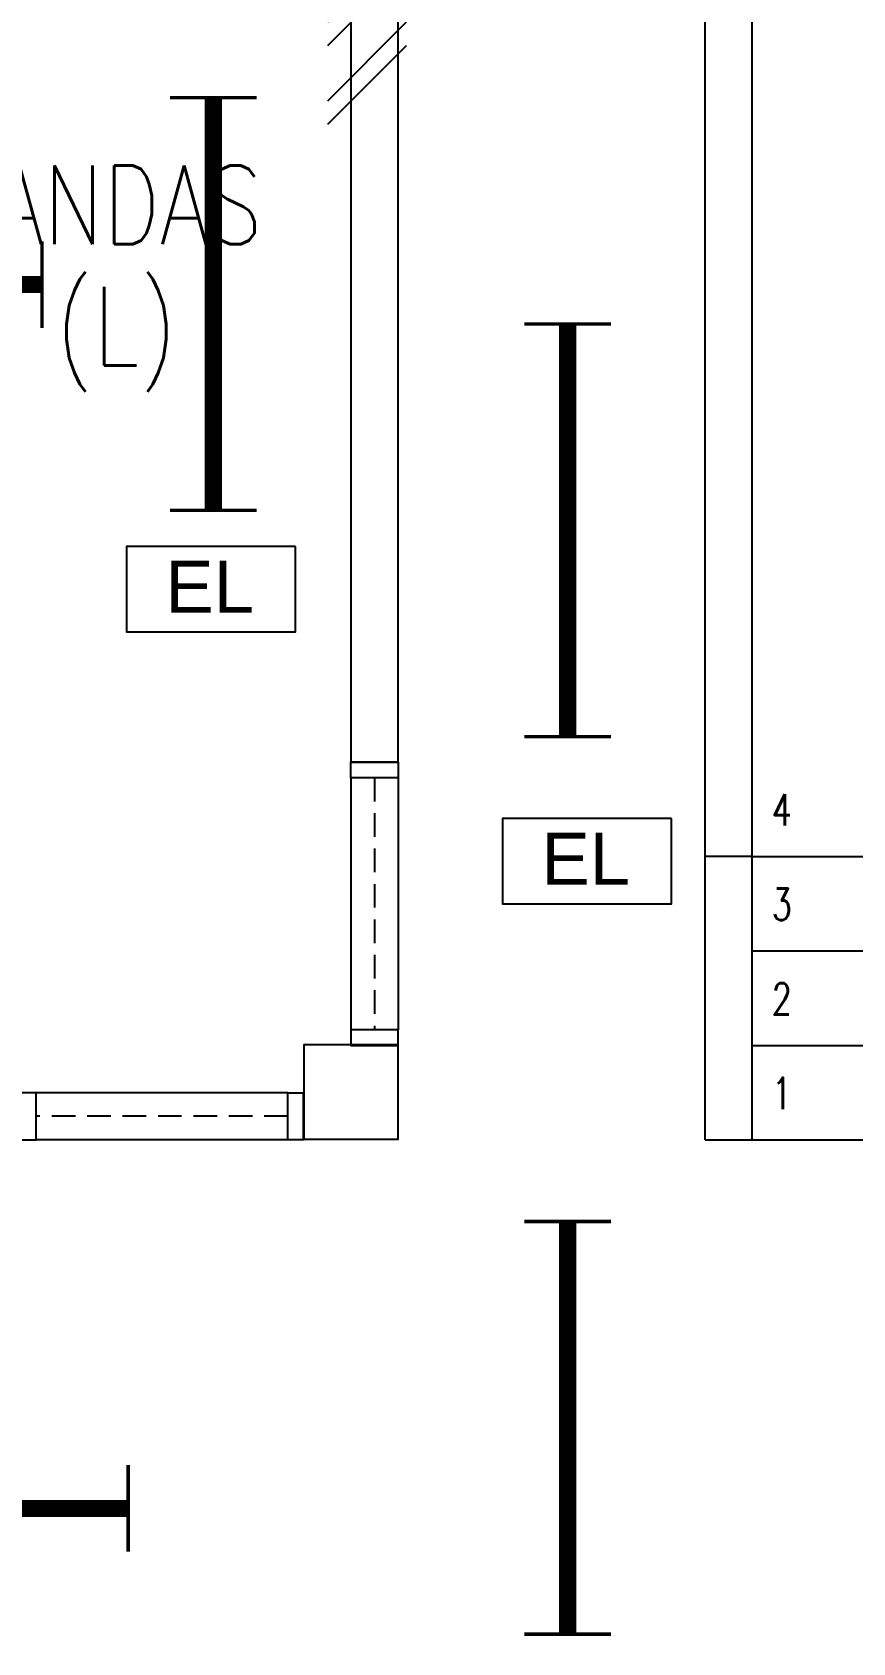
# Model space of a CAD drawing. Header units: inches. Extents: x -106706990 to 300603, y -86718466 to 1728185.
# Drawn here: x 47827 to 50433, y 16508 to 21622 of the extents above; entities that cross this region are included whole.
import ezdxf
from ezdxf.enums import TextEntityAlignment as Align

# ---------------------------------------------------------------- set-up
doc = ezdxf.new("R2010")
doc.units = ezdxf.units.IN
doc.header["$MEASUREMENT"] = 0
doc.linetypes.add('HIDDEN', pattern=[0.375, 0.25, -0.125])
for name, color, linetype in [('A-COLUMN', 3, 'Continuous'), ('A-ROOMSYM', 3, 'Continuous'), ('A-STAIR', 2, 'Continuous'), ('A-SYM', 8, 'Continuous'), ('A-WALL', 1, 'Continuous'), ('A-WIN', 9, 'Continuous'), ('A-WLH', 7, 'Continuous'), ('EL LIGHT', 6, 'Continuous'), ('LAMP', 5, 'Continuous')]:
    doc.layers.add(name, color=color, linetype=linetype)
doc.styles.add('arial', font='arial.ttf')
doc.styles.add('ROMANS', font='romans.shx', dxfattribs={"width": 0.75, "height": 200})
doc.styles.add('style1', font='romans.shx', dxfattribs={"height": 750})

# ---------------------------------------------------------------- blocks, each defined once
blk = doc.blocks.new('A$C49831240')
at = {"layer": 'A-WLH', "color": 8}
for p, q in [((250, 575), (0, 325)), ((250, 500), (0, 250)), ((250, 325), (0, 75)), ((250, 250), (0, 0))]:
    blk.add_line(p, q, dxfattribs=at)
blk = doc.blocks.new('YBC136')
at = {"layer": 'LAMP'}
for points, const_width in [([(-135000.8, 195525.6), (-135000.8, 195250.4)], 10.9), ([(-133690.5, 195525.6), (-133690.5, 195250.4)], 10.9), ([(-135000.8, 195388), (-133690.5, 195388)], 54.6)]:
    blk.add_lwpolyline(points, dxfattribs=dict(at, const_width=const_width))
blk = doc.blocks.new('*U265')
at = {"layer": 'LAMP', "rotation": 270}
blk.add_blockref('YBC136', (-195388, -134345.6, -5.5), dxfattribs=at)
blk = doc.blocks.new('*U266')
at = {"layer": 'LAMP', "color": 0, "linetype": 'ByBlock', "lineweight": -2, "transparency": 16777216}
for p in [(0, 2850), (0, 0)]:
    blk.add_blockref('*U265', p, dxfattribs=at)
blk = doc.blocks.new('*U270')
at = {"layer": 'LAMP'}
blk.add_blockref('YBC136', (134345.6, -195388, -5.5), dxfattribs=at)
blk = doc.blocks.new('*U271')
at = {"layer": 'LAMP', "color": 0, "linetype": 'ByBlock', "lineweight": -2, "transparency": 16777216}
for p in [(0, 0), (3000, 0)]:
    blk.add_blockref('*U270', p, dxfattribs=at)
blk = doc.blocks.new('EMERGENCY LIGHT')
at = {"layer": 'EL LIGHT', "color": 6}
blk.add_lwpolyline([(49517.9, 4899.8), (48981.4, 4899.8), (48981.4, 4629.5), (49517.9, 4629.5)], close=True, dxfattribs=at)
at = {"layer": 'EL LIGHT', "color": 6, "style": 'arial'}
blk.add_text('EL', height=164.84, dxfattribs=at).set_placement((49104.8, 4689.8))

msp = doc.modelspace()

# ---------------------------------------------------------------- linework, layer by layer
at = {"layer": 'A-COLUMN', "color": 8}
msp.add_lwpolyline([(48689.2, 18106.7), (48989.2, 18106.7), (48989.2, 18406.7), (48689.2, 18406.7)], close=True, dxfattribs=at)
at = {"layer": 'A-STAIR', "color": 8}
for p, q in [((50113.8, 18104.4), (50113.8, 39854.4)), ((49963.8, 18104.4), (49963.8, 27404.4)), ((50113.8, 19004.4), (49963.8, 19004.4)), ((50113.8, 19004.4), (51838.8, 19004.4)), ((50113.8, 18704.4), (51838.8, 18704.4)), ((50113.8, 18404.4), (51838.8, 18404.4)), ((49963.8, 18104.4), (51838.8, 18104.4))]:
    msp.add_line(p, q, dxfattribs=at)
at = {"layer": 'A-WALL', "color": 8}
for p, q in [((48838.8, 22079.4), (48838.8, 19304.4)), ((48988.8, 19304.4), (48988.8, 22079.4)), ((48988.8, 19304.4), (48838.8, 19304.4))]:
    msp.add_line(p, q, dxfattribs=at)
at = {"layer": 'A-WALL', "color": 8, "linetype": 'Continuous', "ltscale": 900}
for p, q in [((48988.8, 19304.4), (48838.8, 19304.4)), ((48988.8, 18404.4), (48838.8, 18404.4)), ((48688.8, 18104.4), (48688.8, 18254.4))]:
    msp.add_line(p, q, dxfattribs=at)
at = {"layer": 'A-WIN', "color": 8}
for p, q in [((48838.8, 19254.4), (48838.8, 18454.4)), ((48988.8, 19254.4), (48988.8, 18454.4)), ((48638.8, 18254.4), (47838.8, 18254.4)), ((48638.8, 18104.4), (47838.8, 18104.4))]:
    msp.add_line(p, q, dxfattribs=at)
at = {"layer": 'A-WIN', "color": 8, "linetype": 'HIDDEN', "ltscale": 300}
for p, q in [((48913.8, 19254.4), (48913.8, 18454.4)), ((48638.8, 18179.4), (47838.8, 18179.4))]:
    msp.add_line(p, q, dxfattribs=at)
at = {"layer": 'A-WIN', "color": 8, "linetype": 'Continuous'}
for points in [[(48838.8, 19254.4), (48838.8, 19304.4), (48988.8, 19304.4), (48988.8, 19254.4)], [(48838.8, 18454.4), (48838.8, 18404.4), (48988.8, 18404.4), (48988.8, 18454.4)], [(47838.8, 18254.4), (47788.8, 18254.4), (47788.8, 18104.4), (47838.8, 18104.4)], [(48638.8, 18254.4), (48688.8, 18254.4), (48688.8, 18104.4), (48638.8, 18104.4)]]:
    msp.add_lwpolyline(points, close=True, dxfattribs=at)

# ---------------------------------------------------------------- block references
at = {"layer": 'A-WLH', "color": 8}
msp.add_blockref('A$C49831240', (48764.3, 21328.4), dxfattribs=at)
at = {"layer": 'LAMP', "color": 0}
for name, p in [('*U266', (49527.3, 17190, -54.6)), ('EMERGENCY LIGHT', (-855.3, 15088.6)), ('EMERGENCY LIGHT', (339.3, 14224.9)), ('*U271', (44476.3, 16934, 5.5))]:
    msp.add_blockref(name, p, dxfattribs=at)
at = {"layer": 'LAMP', "rotation": 90}
msp.add_blockref('YBC136', (243789.8, 155104.7, 10.9), dxfattribs=at)
at = {"layer": 'LAMP'}
msp.add_blockref('YBC136', (181548, -174567.4), dxfattribs=at)

# ---------------------------------------------------------------- texts
at = {"layer": 'A-ROOMSYM', "color": 8, "style": 'style1', "width": 0.8}
for s, p in [('TANDAS', (48065, 20948.5)), ('(L)', (48093.9, 20563.6))]:
    msp.add_text(s, height=250, dxfattribs=at).set_placement(p, align=Align.CENTER)
at = {"layer": 'A-SYM', "color": 8, "linetype": 'HIDDEN', "ltscale": 500, "style": 'ROMANS', "width": 0.75}
for s, p in [('4', (50175.7, 19102.3)), ('3', (50175.7, 18802.3)), ('2', (50175.7, 18502.3)), ('1', (50175.7, 18202.3))]:
    msp.add_text(s, height=100, dxfattribs=at).set_placement(p)

doc.saveas('drawing.dxf')
